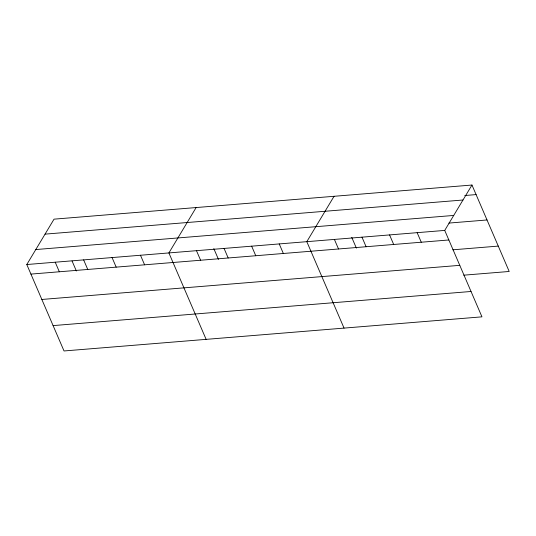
<?xml version="1.0" encoding="UTF-8"?>
<svg xmlns="http://www.w3.org/2000/svg" width="536" height="536" viewBox="0 0 536 536"><rect width="100%" height="100%" fill="white"/><g stroke="black" fill="none" stroke-linecap="round" stroke-linejoin="round"><path stroke-width="0.8" d="M471.975 185.034L444.733 230.413L481.958 316.843L64.025 350.966L26.8 264.529L54.042 219.157L471.975 185.034L509.2 271.471L463.767 275.176M196.136 207.553L168.9 252.932L206.125 339.362M334.055 196.297L306.813 241.669L344.038 328.106M464.739 195.526L476.095 194.595M45.051 234.132L462.983 200.008M35.791 249.555L453.724 215.439M448.887 223.077L487.016 219.968M26.8 264.529L444.733 230.413M30.921 274.097L448.853 239.974M452.846 249.81L498.272 246.098M41.842 299.463L459.781 265.34M53.098 325.6L471.037 291.477M417.149 232.664L421.269 242.225M389.565 234.915L393.685 244.476M361.981 237.167L366.101 246.728M351.75 237.374L356.386 248.135M334.397 239.418L338.518 248.979M279.236 243.92L283.35 253.488M251.652 246.171L255.766 255.739M224.068 248.429L228.182 257.99M213.831 248.637L218.467 259.397M196.484 250.68L200.598 260.241M140.479 255.25L144.599 264.811M112.058 257.568L116.178 267.136M83.636 259.893L87.757 269.454M72.065 261.005L76.367 270.995M55.221 262.211L59.335 271.772"/></g></svg>
